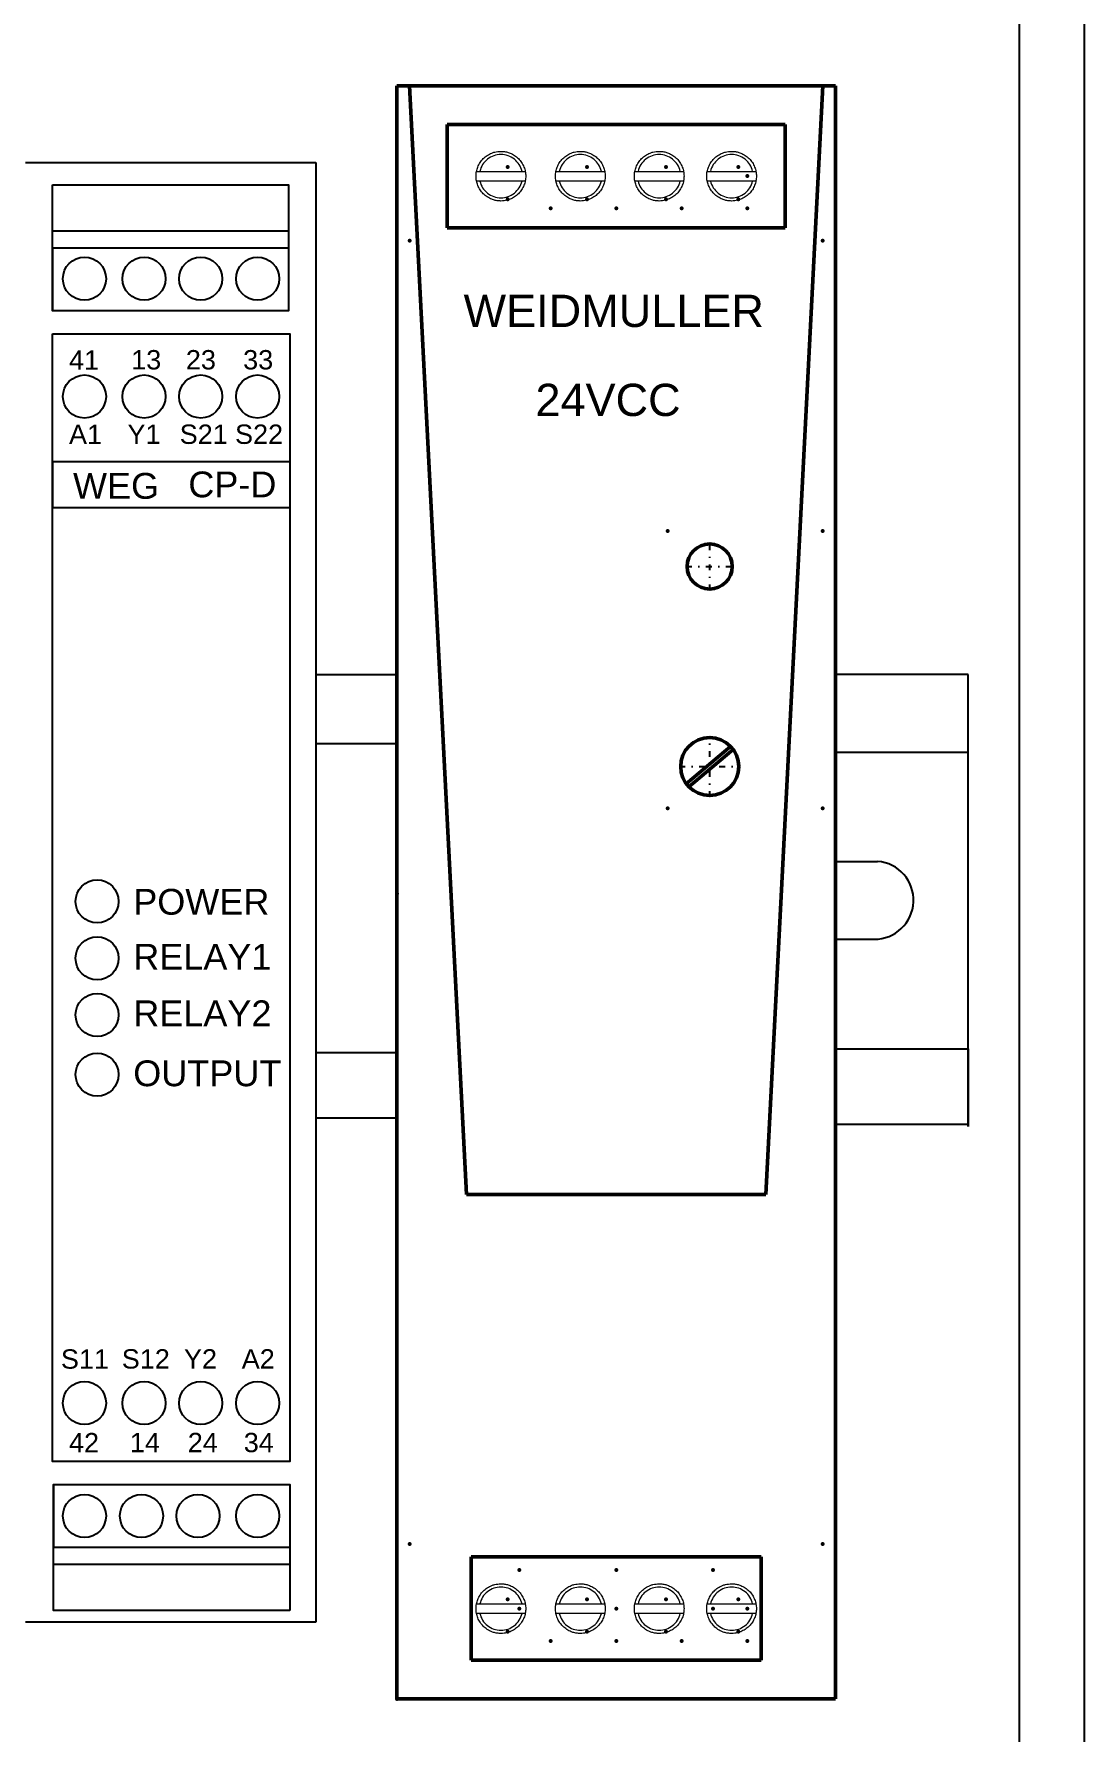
# Model space of a CAD drawing. Header units: millimetres. Extents: x -72 to 2978, y -1067 to 2817.
# Drawn here: x 2113.8 to 2195.2, y 2532.5 to 2664 of the extents above; entities that cross this region are included whole.
import ezdxf

# ---------------------------------------------------------------- set-up
doc = ezdxf.new("R2010")
doc.units = ezdxf.units.MM
doc.linetypes.add('Center', pattern=[1.5, 0.45, -0.5, 0.05, -0.5])
for name, color, linetype, lineweight in [('2d ConnectionPoints', 7, 'Continuous', 50), ('AM_0', 7, 'Continuous', 50), ('AM_7', 7, 'Center', 25)]:
    doc.layers.add(name, color=color, linetype=linetype, lineweight=lineweight)
doc.styles.get("Standard").update_dxf_attribs({"font": 'arial.ttf'})

# ---------------------------------------------------------------- blocks, each defined once
blk = doc.blocks.new('4_1469470000_PART5_0_in_1469470000_0')
at = {"layer": 'AM_0'}
for p, q in [((25.87, 73.81), (22.43, 70.92)), ((26.07, 73.58), (22.63, 70.69))]:
    blk.add_line(p, q, dxfattribs=at)
blk = doc.blocks.new('5_1469470000_PART4_0_in_1469470000_0')
at = {"layer": 'AM_0'}
for p, q in [((0, 125), (0, 0)), ((0.97, 125), (0, 125)), ((0.97, 125), (5.4, 39.1)), ((28.6, 39.1), (33.03, 125)), ((34, 125), (33.03, 125)), ((34, 0), (34, 125)), ((5.4, 39.1), (28.6, 39.1)), ((28.25, 11), (5.75, 11)), ((5.75, 11), (5.75, 3)), ((28.25, 11), (28.25, 3)), ((28.25, 3), (5.75, 3)), ((0, 0), (34, 0))]:
    blk.add_line(p, q, dxfattribs=at)
blk = doc.blocks.new('6_1469470000_PART3_0_in_1469470000_0')
at = {"layer": 'AM_0'}
for p, q in [((33.03, 125), (0.97, 125)), ((5.4, 39.1), (0.97, 125)), ((33.03, 125), (28.6, 39.1)), ((30.1, 122), (3.9, 122)), ((3.9, 122), (3.9, 114)), ((30.1, 122), (30.1, 114)), ((30.1, 114), (3.9, 114)), ((5.4, 39.1), (28.6, 39.1))]:
    blk.add_line(p, q, dxfattribs=at)
for centre, radius in [((24.25, 87.75), 1.75), ((24.25, 72.25), 2.25)]:
    blk.add_circle(centre, radius, dxfattribs=at)
at = {"layer": 'AM_7'}
for p, q in [((24.25, 85.91), (24.25, 89.59)), ((22.41, 87.75), (26.09, 87.75)), ((24.25, 69.89), (24.25, 74.61)), ((21.89, 72.25), (26.61, 72.25))]:
    blk.add_line(p, q, dxfattribs=at)
blk = doc.blocks.new('7_1469470000_PART2_0_in_1469470000_0')
at = {"layer": 'AM_0'}
blk.add_circle((24.25, 87.75), 1.75, dxfattribs=at)

msp = doc.modelspace()

# ---------------------------------------------------------------- linework, layer by layer
for p, q in [((2195.24, 2707.91), (2195.24, 2407.91)), ((2113.19, 2654.07), (2135.69, 2654.07)), ((2135.69, 2654.07), (2135.69, 2540.97)), ((2115.26, 2647.47), (2115.26, 2648.79)), ((2115.26, 2648.79), (2133.56, 2648.79)), ((2115.26, 2647.47), (2133.56, 2647.47)), ((2115.26, 2647.47), (2115.26, 2642.58)), ((2115.26, 2630.91), (2133.67, 2630.91)), ((2115.26, 2630.91), (2115.26, 2627.33)), ((2115.26, 2627.33), (2133.67, 2627.33)), ((2135.69, 2620.12), (2135.69, 2614.12)), ((2186.25, 2608.39), (2186.25, 2614.39)), ((2115.36, 2551.65), (2115.36, 2546.76)), ((2133.66, 2546.76), (2115.36, 2546.76)), ((2133.66, 2546.76), (2133.66, 2545.44)), ((2133.66, 2545.44), (2115.36, 2545.44)), ((2135.69, 2540.97), (2113.19, 2540.97))]:
    msp.add_line(p, q)
at = {"color": 30, "true_color": 0xf8991e}
msp.add_line((2190.21, 2700.16), (2190.21, 2413.75), dxfattribs=at)
at = {"color": 7, "linetype": 'Continuous', "lineweight": 15}
for p, q in [((2148.4, 2653.39), (2151.67, 2653.39)), ((2151.67, 2652.64), (2148.4, 2652.64)), ((2154.56, 2653.39), (2157.82, 2653.39)), ((2157.82, 2652.64), (2154.56, 2652.64)), ((2160.67, 2653.39), (2163.94, 2653.39)), ((2163.94, 2652.64), (2160.67, 2652.64)), ((2166.28, 2653.39), (2169.55, 2653.39)), ((2169.55, 2652.64), (2166.28, 2652.64)), ((2148.4, 2542.39), (2151.67, 2542.39)), ((2154.56, 2542.39), (2157.82, 2542.39)), ((2160.67, 2542.39), (2163.94, 2542.39)), ((2166.28, 2542.39), (2169.55, 2542.39)), ((2151.67, 2541.64), (2148.4, 2541.64)), ((2157.82, 2541.64), (2154.56, 2541.64)), ((2163.94, 2541.64), (2160.67, 2541.64)), ((2169.55, 2541.64), (2166.28, 2541.64))]:
    msp.add_line(p, q, dxfattribs=at)
at = {"color": 6, "linetype": 'ByBlock'}
for p, q in [((2135.69, 2614.39), (2141.97, 2614.39)), ((2186.25, 2614.39), (2175.97, 2614.39)), ((2186.25, 2579.39), (2186.25, 2614.39)), ((2135.69, 2609.05), (2141.97, 2609.05)), ((2175.97, 2608.39), (2186.25, 2608.39)), ((2175.97, 2599.92), (2178.75, 2599.92)), ((2177.36, 2599.92), (2179.24, 2599.92)), ((2175.97, 2593.89), (2179.03, 2593.89)), ((2135.69, 2585.12), (2141.97, 2585.12)), ((2175.97, 2585.39), (2186.25, 2585.39)), ((2135.69, 2580.05), (2141.97, 2580.05)), ((2186.25, 2579.52), (2175.97, 2579.52))]:
    msp.add_line(p, q, dxfattribs=at)
at = {"color": 6}
for p, q in [((2186.25, 2608.39), (2186.25, 2614.39)), ((2186.25, 2585.39), (2186.25, 2579.39))]:
    msp.add_line(p, q, dxfattribs=at)
for points in [[(2115.26, 2652.35), (2133.56, 2652.35), (2133.56, 2642.58), (2115.26, 2642.58)], [(2115.26, 2640.81), (2133.66, 2640.81), (2133.66, 2553.41), (2115.26, 2553.41)], [(2133.66, 2541.88), (2115.36, 2541.88), (2115.36, 2551.65), (2133.66, 2551.65)]]:
    msp.add_lwpolyline(points, close=True)
for centre in [(2117.75, 2645.07), (2122.37, 2645.07), (2126.76, 2645.07), (2131.17, 2645.07), (2117.75, 2635.94), (2122.37, 2635.94), (2126.76, 2635.94), (2131.17, 2635.94), (2118.73, 2596.82), (2118.73, 2592.41), (2118.73, 2588.02), (2118.73, 2583.4), (2117.75, 2557.95), (2122.37, 2557.95), (2126.76, 2557.95), (2131.17, 2557.95), (2117.75, 2549.2), (2122.17, 2549.2), (2126.55, 2549.2), (2131.17, 2549.2)]:
    msp.add_circle(centre, 1.67)
at = {"color": 6, "linetype": 'ByBlock'}
msp.add_arc((2179, 2596.91), 3.02, 269.4277, 85.4019, dxfattribs=at)
at = {"color": 7, "linetype": 'Continuous', "lineweight": 15}
for points, knots in [([(2150.03, 2651.09), (2149.99, 2651.09), (2149.89, 2651.1), (2149.74, 2651.11), (2149.6, 2651.14), (2149.46, 2651.18), (2149.25, 2651.25), (2148.97, 2651.4), (2148.66, 2651.65), (2148.41, 2651.95), (2148.24, 2652.29), (2148.13, 2652.65), (2148.1, 2653.02), (2148.13, 2653.38), (2148.24, 2653.74), (2148.41, 2654.08), (2148.66, 2654.39), (2148.97, 2654.64), (2149.28, 2654.8), (2149.55, 2654.89), (2149.79, 2654.93), (2149.95, 2654.94), (2150.03, 2654.94)], [0, 0, 0, 0, 0.024176, 0.048139, 0.072026, 0.095974, 0.120121, 0.185059, 0.250086, 0.315023, 0.38005, 0.439993, 0.500024, 0.559968, 0.619999, 0.684937, 0.749963, 0.814901, 0.879927, 0.92, 0.95981, 1, 1, 1, 1]), ([(2150.03, 2654.69), (2149.65, 2654.69), (2149.29, 2654.56), (2148.69, 2654.09), (2148.49, 2653.76), (2148.4, 2653.39)], [0, 0, 0, 0, 0.5, 0.5, 1, 1, 1, 1]), ([(2150.03, 2654.94), (2150.08, 2654.94), (2150.18, 2654.94), (2150.32, 2654.92), (2150.47, 2654.9), (2150.61, 2654.86), (2150.82, 2654.78), (2151.1, 2654.64), (2151.4, 2654.39), (2151.65, 2654.08), (2151.83, 2653.74), (2151.94, 2653.38), (2151.97, 2653.02), (2151.94, 2652.65), (2151.83, 2652.3), (2151.65, 2651.95), (2151.4, 2651.65), (2151.1, 2651.4), (2150.79, 2651.24), (2150.51, 2651.15), (2150.28, 2651.1), (2150.11, 2651.1), (2150.03, 2651.09)], [0, 0, 0, 0, 0.024176, 0.048139, 0.072026, 0.095974, 0.120121, 0.185059, 0.250086, 0.315023, 0.38005, 0.439993, 0.500024, 0.559968, 0.619999, 0.684937, 0.749963, 0.814901, 0.879927, 0.92, 0.95981, 1, 1, 1, 1]), ([(2151.67, 2653.39), (2151.58, 2653.76), (2151.37, 2654.09), (2150.78, 2654.56), (2150.41, 2654.69), (2150.03, 2654.69)], [0, 0, 0, 0, 0.5, 0.5, 1, 1, 1, 1]), ([(2156.19, 2651.09), (2156.14, 2651.09), (2156.05, 2651.1), (2155.9, 2651.11), (2155.76, 2651.14), (2155.62, 2651.18), (2155.41, 2651.25), (2155.13, 2651.4), (2154.82, 2651.65), (2154.57, 2651.95), (2154.39, 2652.29), (2154.29, 2652.65), (2154.26, 2653.02), (2154.29, 2653.38), (2154.39, 2653.74), (2154.57, 2654.08), (2154.82, 2654.39), (2155.13, 2654.64), (2155.43, 2654.8), (2155.71, 2654.89), (2155.95, 2654.93), (2156.11, 2654.94), (2156.19, 2654.94)], [0, 0, 0, 0, 0.024176, 0.048139, 0.072026, 0.095974, 0.120121, 0.185059, 0.250086, 0.315023, 0.38005, 0.439993, 0.500024, 0.559968, 0.619999, 0.684937, 0.749963, 0.814901, 0.879927, 0.92, 0.95981, 1, 1, 1, 1]), ([(2156.19, 2654.69), (2155.81, 2654.69), (2155.45, 2654.56), (2154.85, 2654.09), (2154.64, 2653.76), (2154.56, 2653.39)], [0, 0, 0, 0, 0.5, 0.5, 1, 1, 1, 1]), ([(2156.19, 2654.94), (2156.24, 2654.94), (2156.34, 2654.94), (2156.48, 2654.92), (2156.62, 2654.9), (2156.76, 2654.86), (2156.98, 2654.78), (2157.26, 2654.64), (2157.56, 2654.39), (2157.81, 2654.08), (2157.99, 2653.74), (2158.09, 2653.38), (2158.13, 2653.02), (2158.09, 2652.65), (2157.99, 2652.3), (2157.81, 2651.95), (2157.56, 2651.65), (2157.26, 2651.4), (2156.95, 2651.24), (2156.67, 2651.15), (2156.43, 2651.1), (2156.27, 2651.1), (2156.19, 2651.09)], [0, 0, 0, 0, 0.024176, 0.048139, 0.072026, 0.095974, 0.120121, 0.185059, 0.250086, 0.315023, 0.38005, 0.439993, 0.500024, 0.559968, 0.619999, 0.684937, 0.749963, 0.814901, 0.879927, 0.92, 0.95981, 1, 1, 1, 1]), ([(2157.82, 2653.39), (2157.74, 2653.76), (2157.53, 2654.09), (2156.94, 2654.56), (2156.57, 2654.69), (2156.19, 2654.69)], [0, 0, 0, 0, 0.5, 0.5, 1, 1, 1, 1]), ([(2162.3, 2651.09), (2162.26, 2651.09), (2162.16, 2651.1), (2162.01, 2651.11), (2161.87, 2651.14), (2161.73, 2651.18), (2161.52, 2651.25), (2161.24, 2651.4), (2160.93, 2651.65), (2160.68, 2651.95), (2160.51, 2652.29), (2160.4, 2652.65), (2160.37, 2653.02), (2160.4, 2653.38), (2160.51, 2653.74), (2160.68, 2654.08), (2160.93, 2654.39), (2161.24, 2654.64), (2161.55, 2654.8), (2161.82, 2654.89), (2162.06, 2654.93), (2162.22, 2654.94), (2162.3, 2654.94)], [0, 0, 0, 0, 0.024176, 0.048139, 0.072026, 0.095974, 0.120121, 0.185059, 0.250086, 0.315023, 0.38005, 0.439993, 0.500024, 0.559968, 0.619999, 0.684937, 0.749963, 0.814901, 0.879927, 0.92, 0.95981, 1, 1, 1, 1]), ([(2162.3, 2654.69), (2161.93, 2654.69), (2161.56, 2654.56), (2160.96, 2654.09), (2160.76, 2653.76), (2160.67, 2653.39)], [0, 0, 0, 0, 0.5, 0.5, 1, 1, 1, 1]), ([(2162.3, 2654.94), (2162.35, 2654.94), (2162.45, 2654.94), (2162.59, 2654.92), (2162.74, 2654.9), (2162.88, 2654.86), (2163.09, 2654.78), (2163.37, 2654.64), (2163.68, 2654.39), (2163.93, 2654.08), (2164.1, 2653.74), (2164.21, 2653.38), (2164.24, 2653.02), (2164.21, 2652.65), (2164.1, 2652.3), (2163.93, 2651.95), (2163.68, 2651.65), (2163.37, 2651.4), (2163.06, 2651.24), (2162.79, 2651.15), (2162.55, 2651.1), (2162.39, 2651.1), (2162.3, 2651.09)], [0, 0, 0, 0, 0.024176, 0.048139, 0.072026, 0.095974, 0.120121, 0.185059, 0.250086, 0.315023, 0.38005, 0.439993, 0.500024, 0.559968, 0.619999, 0.684937, 0.749963, 0.814901, 0.879927, 0.92, 0.95981, 1, 1, 1, 1]), ([(2163.94, 2653.39), (2163.85, 2653.76), (2163.64, 2654.09), (2163.05, 2654.56), (2162.68, 2654.69), (2162.3, 2654.69)], [0, 0, 0, 0, 0.5, 0.5, 1, 1, 1, 1]), ([(2167.92, 2651.09), (2167.87, 2651.09), (2167.77, 2651.1), (2167.63, 2651.11), (2167.48, 2651.14), (2167.34, 2651.18), (2167.13, 2651.25), (2166.85, 2651.4), (2166.55, 2651.65), (2166.3, 2651.95), (2166.12, 2652.29), (2166.01, 2652.65), (2165.98, 2653.02), (2166.01, 2653.38), (2166.12, 2653.74), (2166.3, 2654.08), (2166.55, 2654.39), (2166.85, 2654.64), (2167.16, 2654.8), (2167.44, 2654.89), (2167.67, 2654.93), (2167.84, 2654.94), (2167.92, 2654.94)], [0, 0, 0, 0, 0.024176, 0.048139, 0.072026, 0.095974, 0.120121, 0.185059, 0.250086, 0.315023, 0.38005, 0.439993, 0.500024, 0.559968, 0.619999, 0.684937, 0.749963, 0.814901, 0.879927, 0.92, 0.95981, 1, 1, 1, 1]), ([(2167.92, 2654.69), (2167.54, 2654.69), (2167.17, 2654.56), (2166.58, 2654.09), (2166.37, 2653.76), (2166.28, 2653.39)], [0, 0, 0, 0, 0.5, 0.5, 1, 1, 1, 1]), ([(2167.92, 2654.94), (2167.97, 2654.94), (2168.06, 2654.94), (2168.21, 2654.92), (2168.35, 2654.9), (2168.49, 2654.86), (2168.7, 2654.78), (2168.98, 2654.64), (2169.29, 2654.39), (2169.54, 2654.08), (2169.71, 2653.74), (2169.82, 2653.38), (2169.85, 2653.02), (2169.82, 2652.65), (2169.71, 2652.3), (2169.54, 2651.95), (2169.29, 2651.65), (2168.98, 2651.4), (2168.67, 2651.24), (2168.4, 2651.15), (2168.16, 2651.1), (2168, 2651.1), (2167.92, 2651.09)], [0, 0, 0, 0, 0.024176, 0.048139, 0.072026, 0.095974, 0.120121, 0.185059, 0.250086, 0.315023, 0.38005, 0.439993, 0.500024, 0.559968, 0.619999, 0.684937, 0.749963, 0.814901, 0.879927, 0.92, 0.95981, 1, 1, 1, 1]), ([(2169.55, 2653.39), (2169.46, 2653.76), (2169.26, 2654.09), (2168.66, 2654.56), (2168.3, 2654.69), (2167.92, 2654.69)], [0, 0, 0, 0, 0.5, 0.5, 1, 1, 1, 1]), ([(2148.4, 2652.64), (2148.49, 2652.27), (2148.69, 2651.94), (2149.29, 2651.47), (2149.65, 2651.34), (2150.03, 2651.34)], [0, 0, 0, 0, 0.5, 0.5, 1, 1, 1, 1]), ([(2150.03, 2651.34), (2150.41, 2651.34), (2150.78, 2651.47), (2151.37, 2651.94), (2151.58, 2652.27), (2151.67, 2652.64)], [0, 0, 0, 0, 0.5, 0.5, 1, 1, 1, 1]), ([(2154.56, 2652.64), (2154.64, 2652.27), (2154.85, 2651.94), (2155.45, 2651.47), (2155.81, 2651.34), (2156.19, 2651.34)], [0, 0, 0, 0, 0.5, 0.5, 1, 1, 1, 1]), ([(2156.19, 2651.34), (2156.57, 2651.34), (2156.94, 2651.47), (2157.53, 2651.94), (2157.74, 2652.27), (2157.82, 2652.64)], [0, 0, 0, 0, 0.5, 0.5, 1, 1, 1, 1]), ([(2160.67, 2652.64), (2160.76, 2652.27), (2160.96, 2651.94), (2161.56, 2651.47), (2161.93, 2651.34), (2162.3, 2651.34)], [0, 0, 0, 0, 0.5, 0.5, 1, 1, 1, 1]), ([(2162.3, 2651.34), (2162.68, 2651.34), (2163.05, 2651.47), (2163.64, 2651.94), (2163.85, 2652.27), (2163.94, 2652.64)], [0, 0, 0, 0, 0.5, 0.5, 1, 1, 1, 1]), ([(2166.28, 2652.64), (2166.37, 2652.27), (2166.58, 2651.94), (2167.17, 2651.47), (2167.54, 2651.34), (2167.92, 2651.34)], [0, 0, 0, 0, 0.5, 0.5, 1, 1, 1, 1]), ([(2167.92, 2651.34), (2168.3, 2651.34), (2168.66, 2651.47), (2169.26, 2651.94), (2169.46, 2652.27), (2169.55, 2652.64)], [0, 0, 0, 0, 0.5, 0.5, 1, 1, 1, 1]), ([(2150.03, 2540.09), (2149.99, 2540.09), (2149.89, 2540.1), (2149.74, 2540.11), (2149.6, 2540.14), (2149.46, 2540.18), (2149.25, 2540.25), (2148.97, 2540.4), (2148.66, 2540.65), (2148.41, 2540.95), (2148.24, 2541.29), (2148.13, 2541.65), (2148.1, 2542.02), (2148.13, 2542.38), (2148.24, 2542.74), (2148.41, 2543.08), (2148.66, 2543.39), (2148.97, 2543.64), (2149.28, 2543.8), (2149.55, 2543.89), (2149.79, 2543.93), (2149.95, 2543.94), (2150.03, 2543.94)], [0, 0, 0, 0, 0.024176, 0.048139, 0.072026, 0.095974, 0.120121, 0.185059, 0.250086, 0.315023, 0.38005, 0.439993, 0.500024, 0.559968, 0.619999, 0.684937, 0.749963, 0.814901, 0.879927, 0.92, 0.95981, 1, 1, 1, 1]), ([(2150.03, 2543.69), (2149.65, 2543.69), (2149.29, 2543.56), (2148.69, 2543.09), (2148.49, 2542.76), (2148.4, 2542.39)], [0, 0, 0, 0, 0.5, 0.5, 1, 1, 1, 1]), ([(2150.03, 2543.94), (2150.08, 2543.94), (2150.18, 2543.94), (2150.32, 2543.92), (2150.47, 2543.9), (2150.61, 2543.86), (2150.82, 2543.78), (2151.1, 2543.64), (2151.4, 2543.39), (2151.65, 2543.08), (2151.83, 2542.74), (2151.94, 2542.38), (2151.97, 2542.02), (2151.94, 2541.65), (2151.83, 2541.3), (2151.65, 2540.95), (2151.4, 2540.65), (2151.1, 2540.4), (2150.79, 2540.24), (2150.51, 2540.15), (2150.28, 2540.1), (2150.11, 2540.1), (2150.03, 2540.09)], [0, 0, 0, 0, 0.024176, 0.048139, 0.072026, 0.095974, 0.120121, 0.185059, 0.250086, 0.315023, 0.38005, 0.439993, 0.500024, 0.559968, 0.619999, 0.684937, 0.749963, 0.814901, 0.879927, 0.92, 0.95981, 1, 1, 1, 1]), ([(2151.67, 2542.39), (2151.58, 2542.76), (2151.37, 2543.09), (2150.78, 2543.56), (2150.41, 2543.69), (2150.03, 2543.69)], [0, 0, 0, 0, 0.5, 0.5, 1, 1, 1, 1]), ([(2156.19, 2540.09), (2156.14, 2540.09), (2156.05, 2540.1), (2155.9, 2540.11), (2155.76, 2540.14), (2155.62, 2540.18), (2155.41, 2540.25), (2155.13, 2540.4), (2154.82, 2540.65), (2154.57, 2540.95), (2154.39, 2541.29), (2154.29, 2541.65), (2154.26, 2542.02), (2154.29, 2542.38), (2154.39, 2542.74), (2154.57, 2543.08), (2154.82, 2543.39), (2155.13, 2543.64), (2155.43, 2543.8), (2155.71, 2543.89), (2155.95, 2543.93), (2156.11, 2543.94), (2156.19, 2543.94)], [0, 0, 0, 0, 0.024176, 0.048139, 0.072026, 0.095974, 0.120121, 0.185059, 0.250086, 0.315023, 0.38005, 0.439993, 0.500024, 0.559968, 0.619999, 0.684937, 0.749963, 0.814901, 0.879927, 0.92, 0.95981, 1, 1, 1, 1]), ([(2156.19, 2543.69), (2155.81, 2543.69), (2155.45, 2543.56), (2154.85, 2543.09), (2154.64, 2542.76), (2154.56, 2542.39)], [0, 0, 0, 0, 0.5, 0.5, 1, 1, 1, 1]), ([(2156.19, 2543.94), (2156.24, 2543.94), (2156.34, 2543.94), (2156.48, 2543.92), (2156.62, 2543.9), (2156.76, 2543.86), (2156.98, 2543.78), (2157.26, 2543.64), (2157.56, 2543.39), (2157.81, 2543.08), (2157.99, 2542.74), (2158.09, 2542.38), (2158.13, 2542.02), (2158.09, 2541.65), (2157.99, 2541.3), (2157.81, 2540.95), (2157.56, 2540.65), (2157.26, 2540.4), (2156.95, 2540.24), (2156.67, 2540.15), (2156.43, 2540.1), (2156.27, 2540.1), (2156.19, 2540.09)], [0, 0, 0, 0, 0.024176, 0.048139, 0.072026, 0.095974, 0.120121, 0.185059, 0.250086, 0.315023, 0.38005, 0.439993, 0.500024, 0.559968, 0.619999, 0.684937, 0.749963, 0.814901, 0.879927, 0.92, 0.95981, 1, 1, 1, 1]), ([(2157.82, 2542.39), (2157.74, 2542.76), (2157.53, 2543.09), (2156.94, 2543.56), (2156.57, 2543.69), (2156.19, 2543.69)], [0, 0, 0, 0, 0.5, 0.5, 1, 1, 1, 1]), ([(2162.3, 2540.09), (2162.26, 2540.09), (2162.16, 2540.1), (2162.01, 2540.11), (2161.87, 2540.14), (2161.73, 2540.18), (2161.52, 2540.25), (2161.24, 2540.4), (2160.93, 2540.65), (2160.68, 2540.95), (2160.51, 2541.29), (2160.4, 2541.65), (2160.37, 2542.02), (2160.4, 2542.38), (2160.51, 2542.74), (2160.68, 2543.08), (2160.93, 2543.39), (2161.24, 2543.64), (2161.55, 2543.8), (2161.82, 2543.89), (2162.06, 2543.93), (2162.22, 2543.94), (2162.3, 2543.94)], [0, 0, 0, 0, 0.024176, 0.048139, 0.072026, 0.095974, 0.120121, 0.185059, 0.250086, 0.315023, 0.38005, 0.439993, 0.500024, 0.559968, 0.619999, 0.684937, 0.749963, 0.814901, 0.879927, 0.92, 0.95981, 1, 1, 1, 1]), ([(2162.3, 2543.69), (2161.93, 2543.69), (2161.56, 2543.56), (2160.96, 2543.09), (2160.76, 2542.76), (2160.67, 2542.39)], [0, 0, 0, 0, 0.5, 0.5, 1, 1, 1, 1]), ([(2162.3, 2543.94), (2162.35, 2543.94), (2162.45, 2543.94), (2162.59, 2543.92), (2162.74, 2543.9), (2162.88, 2543.86), (2163.09, 2543.78), (2163.37, 2543.64), (2163.68, 2543.39), (2163.93, 2543.08), (2164.1, 2542.74), (2164.21, 2542.38), (2164.24, 2542.02), (2164.21, 2541.65), (2164.1, 2541.3), (2163.93, 2540.95), (2163.68, 2540.65), (2163.37, 2540.4), (2163.06, 2540.24), (2162.79, 2540.15), (2162.55, 2540.1), (2162.39, 2540.1), (2162.3, 2540.09)], [0, 0, 0, 0, 0.024176, 0.048139, 0.072026, 0.095974, 0.120121, 0.185059, 0.250086, 0.315023, 0.38005, 0.439993, 0.500024, 0.559968, 0.619999, 0.684937, 0.749963, 0.814901, 0.879927, 0.92, 0.95981, 1, 1, 1, 1]), ([(2163.94, 2542.39), (2163.85, 2542.76), (2163.64, 2543.09), (2163.05, 2543.56), (2162.68, 2543.69), (2162.3, 2543.69)], [0, 0, 0, 0, 0.5, 0.5, 1, 1, 1, 1]), ([(2167.92, 2540.09), (2167.87, 2540.09), (2167.77, 2540.1), (2167.63, 2540.11), (2167.48, 2540.14), (2167.34, 2540.18), (2167.13, 2540.25), (2166.85, 2540.4), (2166.55, 2540.65), (2166.3, 2540.95), (2166.12, 2541.29), (2166.01, 2541.65), (2165.98, 2542.02), (2166.01, 2542.38), (2166.12, 2542.74), (2166.3, 2543.08), (2166.55, 2543.39), (2166.85, 2543.64), (2167.16, 2543.8), (2167.44, 2543.89), (2167.67, 2543.93), (2167.84, 2543.94), (2167.92, 2543.94)], [0, 0, 0, 0, 0.024176, 0.048139, 0.072026, 0.095974, 0.120121, 0.185059, 0.250086, 0.315023, 0.38005, 0.439993, 0.500024, 0.559968, 0.619999, 0.684937, 0.749963, 0.814901, 0.879927, 0.92, 0.95981, 1, 1, 1, 1]), ([(2167.92, 2543.69), (2167.54, 2543.69), (2167.17, 2543.56), (2166.58, 2543.09), (2166.37, 2542.76), (2166.28, 2542.39)], [0, 0, 0, 0, 0.5, 0.5, 1, 1, 1, 1]), ([(2167.92, 2543.94), (2167.97, 2543.94), (2168.06, 2543.94), (2168.21, 2543.92), (2168.35, 2543.9), (2168.49, 2543.86), (2168.7, 2543.78), (2168.98, 2543.64), (2169.29, 2543.39), (2169.54, 2543.08), (2169.71, 2542.74), (2169.82, 2542.38), (2169.85, 2542.02), (2169.82, 2541.65), (2169.71, 2541.3), (2169.54, 2540.95), (2169.29, 2540.65), (2168.98, 2540.4), (2168.67, 2540.24), (2168.4, 2540.15), (2168.16, 2540.1), (2168, 2540.1), (2167.92, 2540.09)], [0, 0, 0, 0, 0.024176, 0.048139, 0.072026, 0.095974, 0.120121, 0.185059, 0.250086, 0.315023, 0.38005, 0.439993, 0.500024, 0.559968, 0.619999, 0.684937, 0.749963, 0.814901, 0.879927, 0.92, 0.95981, 1, 1, 1, 1]), ([(2169.55, 2542.39), (2169.46, 2542.76), (2169.26, 2543.09), (2168.66, 2543.56), (2168.3, 2543.69), (2167.92, 2543.69)], [0, 0, 0, 0, 0.5, 0.5, 1, 1, 1, 1]), ([(2148.4, 2541.64), (2148.49, 2541.27), (2148.69, 2540.94), (2149.29, 2540.47), (2149.65, 2540.34), (2150.03, 2540.34)], [0, 0, 0, 0, 0.5, 0.5, 1, 1, 1, 1]), ([(2150.03, 2540.34), (2150.41, 2540.34), (2150.78, 2540.47), (2151.37, 2540.94), (2151.58, 2541.27), (2151.67, 2541.64)], [0, 0, 0, 0, 0.5, 0.5, 1, 1, 1, 1]), ([(2154.56, 2541.64), (2154.64, 2541.27), (2154.85, 2540.94), (2155.45, 2540.47), (2155.81, 2540.34), (2156.19, 2540.34)], [0, 0, 0, 0, 0.5, 0.5, 1, 1, 1, 1]), ([(2156.19, 2540.34), (2156.57, 2540.34), (2156.94, 2540.47), (2157.53, 2540.94), (2157.74, 2541.27), (2157.82, 2541.64)], [0, 0, 0, 0, 0.5, 0.5, 1, 1, 1, 1]), ([(2160.67, 2541.64), (2160.76, 2541.27), (2160.96, 2540.94), (2161.56, 2540.47), (2161.93, 2540.34), (2162.3, 2540.34)], [0, 0, 0, 0, 0.5, 0.5, 1, 1, 1, 1]), ([(2162.3, 2540.34), (2162.68, 2540.34), (2163.05, 2540.47), (2163.64, 2540.94), (2163.85, 2541.27), (2163.94, 2541.64)], [0, 0, 0, 0, 0.5, 0.5, 1, 1, 1, 1]), ([(2166.28, 2541.64), (2166.37, 2541.27), (2166.58, 2540.94), (2167.17, 2540.47), (2167.54, 2540.34), (2167.92, 2540.34)], [0, 0, 0, 0, 0.5, 0.5, 1, 1, 1, 1]), ([(2167.92, 2540.34), (2168.3, 2540.34), (2168.66, 2540.47), (2169.26, 2540.94), (2169.46, 2541.27), (2169.55, 2541.64)], [0, 0, 0, 0, 0.5, 0.5, 1, 1, 1, 1])]:
    msp.add_open_spline(points, degree=3, knots=knots, dxfattribs=at)
for points in [[(2148.15, 2653.39), (2148.2, 2653.39), (2148.3, 2653.39), (2148.4, 2653.39)], [(2148.4, 2652.64), (2148.3, 2652.64), (2148.2, 2652.64), (2148.15, 2652.64)], [(2151.67, 2653.39), (2151.77, 2653.39), (2151.87, 2653.39), (2151.92, 2653.39)], [(2151.92, 2652.64), (2151.87, 2652.64), (2151.77, 2652.64), (2151.67, 2652.64)], [(2154.3, 2653.39), (2154.36, 2653.39), (2154.46, 2653.39), (2154.56, 2653.39)], [(2154.56, 2652.64), (2154.46, 2652.64), (2154.36, 2652.64), (2154.3, 2652.64)], [(2157.82, 2653.39), (2157.93, 2653.39), (2158.02, 2653.39), (2158.08, 2653.39)], [(2158.08, 2652.64), (2158.02, 2652.64), (2157.93, 2652.64), (2157.82, 2652.64)], [(2160.42, 2653.39), (2160.47, 2653.39), (2160.57, 2653.39), (2160.67, 2653.39)], [(2160.67, 2652.64), (2160.57, 2652.64), (2160.47, 2652.64), (2160.42, 2652.64)], [(2163.94, 2653.39), (2164.04, 2653.39), (2164.14, 2653.39), (2164.19, 2653.39)], [(2164.19, 2652.64), (2164.14, 2652.64), (2164.04, 2652.64), (2163.94, 2652.64)], [(2166.03, 2653.39), (2166.09, 2653.39), (2166.18, 2653.39), (2166.28, 2653.39)], [(2166.28, 2652.64), (2166.18, 2652.64), (2166.09, 2652.64), (2166.03, 2652.64)], [(2169.55, 2653.39), (2169.65, 2653.39), (2169.75, 2653.39), (2169.8, 2653.39)], [(2169.8, 2652.64), (2169.75, 2652.64), (2169.65, 2652.64), (2169.55, 2652.64)], [(2148.15, 2542.39), (2148.2, 2542.39), (2148.3, 2542.39), (2148.4, 2542.39)], [(2151.67, 2542.39), (2151.77, 2542.39), (2151.87, 2542.39), (2151.92, 2542.39)], [(2154.3, 2542.39), (2154.36, 2542.39), (2154.46, 2542.39), (2154.56, 2542.39)], [(2157.82, 2542.39), (2157.93, 2542.39), (2158.02, 2542.39), (2158.08, 2542.39)], [(2160.42, 2542.39), (2160.47, 2542.39), (2160.57, 2542.39), (2160.67, 2542.39)], [(2163.94, 2542.39), (2164.04, 2542.39), (2164.14, 2542.39), (2164.19, 2542.39)], [(2166.03, 2542.39), (2166.09, 2542.39), (2166.18, 2542.39), (2166.28, 2542.39)], [(2169.55, 2542.39), (2169.65, 2542.39), (2169.75, 2542.39), (2169.8, 2542.39)], [(2148.4, 2541.64), (2148.3, 2541.64), (2148.2, 2541.64), (2148.15, 2541.64)], [(2151.92, 2541.64), (2151.87, 2541.64), (2151.77, 2541.64), (2151.67, 2541.64)], [(2154.56, 2541.64), (2154.46, 2541.64), (2154.36, 2541.64), (2154.3, 2541.64)], [(2158.08, 2541.64), (2158.02, 2541.64), (2157.93, 2541.64), (2157.82, 2541.64)], [(2160.67, 2541.64), (2160.57, 2541.64), (2160.47, 2541.64), (2160.42, 2541.64)], [(2164.19, 2541.64), (2164.14, 2541.64), (2164.04, 2541.64), (2163.94, 2541.64)], [(2166.28, 2541.64), (2166.18, 2541.64), (2166.09, 2541.64), (2166.03, 2541.64)], [(2169.8, 2541.64), (2169.75, 2541.64), (2169.65, 2541.64), (2169.55, 2541.64)]]:
    msp.add_open_spline(points, degree=3, dxfattribs=at)
at = {"layer": '2d ConnectionPoints'}
for p in [(2150.55, 2653.73), (2150.55, 2653.73), (2156.71, 2653.73), (2156.71, 2653.73), (2162.82, 2653.73), (2162.82, 2653.73), (2168.44, 2653.73), (2168.44, 2653.73), (2169.13, 2653.02), (2169.13, 2653.02), (2150.55, 2651.23), (2153.89, 2650.52), (2156.71, 2651.23), (2158.97, 2650.52), (2162.82, 2651.23), (2164.05, 2650.52), (2168.44, 2651.23), (2169.13, 2650.52), (2142.97, 2648.02), (2142.97, 2648.02), (2174.97, 2648.02), (2174.97, 2648.02), (2162.97, 2625.52), (2162.97, 2625.52), (2174.97, 2625.52), (2174.97, 2625.52), (2162.97, 2604.02), (2162.97, 2604.02), (2174.97, 2604.02), (2174.97, 2604.02), (2141.97, 2597.42), (2142.97, 2547.02), (2142.97, 2547.02), (2174.97, 2547.02), (2174.97, 2547.02), (2151.47, 2545.02), (2158.97, 2545.02), (2166.47, 2545.02), (2150.55, 2542.73), (2150.55, 2542.73), (2156.71, 2542.73), (2156.71, 2542.73), (2162.82, 2542.73), (2162.82, 2542.73), (2168.44, 2542.73), (2168.44, 2542.73), (2151.47, 2542.02), (2151.47, 2542.02), (2158.97, 2542.02), (2158.97, 2542.02), (2166.47, 2542.02), (2166.47, 2542.02), (2169.13, 2542.02), (2169.13, 2542.02), (2150.55, 2540.23), (2153.89, 2539.52), (2156.71, 2540.23), (2158.97, 2539.52), (2162.82, 2540.23), (2164.05, 2539.52), (2168.44, 2540.23), (2169.13, 2539.52), (2141.97, 2535.02)]:
    msp.add_point(p, dxfattribs=at)

# ---------------------------------------------------------------- block references
for name in ['5_1469470000_PART4_0_in_1469470000_0', '6_1469470000_PART3_0_in_1469470000_0', '7_1469470000_PART2_0_in_1469470000_0', '4_1469470000_PART5_0_in_1469470000_0']:
    msp.add_blockref(name, (2141.97, 2535.02))

# ---------------------------------------------------------------- texts
at = {"attachment_point": 1}
for s, width, heights, insert, char_height in [('WEIDMULLER', 26.033, [0], (2147.14, 2643.83), 2.5), ('41', 2.2548, [0], (2116.55, 2639.52), 1.5), ('13', 2.2548, [0], (2121.37, 2639.54), 1.5), ('23', 2.2548, [0], (2125.61, 2639.54), 1.5), ('33', 2.2548, [0], (2130.05, 2639.54), 1.5), ('24VCC', 26.033, [0], (2152.71, 2636.93), 2.5), ('A1', 2.2548, [0], (2116.55, 2633.76), 1.5), ('Y1', 2.2548, [0], (2121.08, 2633.77), 1.5), ('S21', 2.2548, [0], (2125.13, 2633.77), 1.5), ('S22', 2.2548, [0], (2129.42, 2633.77), 1.5), ('WEG', 2.2548, [2.59], (2116.86, 2630.02), 2), ('CP-D', 2.2548, [2.59], (2125.8, 2630.13), 2), ('POWER', 3.8589, [0], (2121.53, 2597.79), 2), ('RELAY1', 3.8589, [0], (2121.53, 2593.53), 2), ('RELAY2', 3.8589, [0], (2121.53, 2589.15), 2), ('OUTPUT', 3.8589, [0], (2121.53, 2584.5), 2), ('S11', 2.2548, [0], (2115.92, 2562.11), 1.5), ('S12', 2.2548, [0], (2120.64, 2562.12), 1.5), ('Y2', 2.2548, [0], (2125.46, 2562.12), 1.5), ('A2', 2.2548, [0], (2129.94, 2562.12), 1.5), ('42', 2.2548, [0], (2116.55, 2555.63), 1.5), ('14', 2.2548, [0], (2121.27, 2555.64), 1.5), ('24', 2.2548, [0], (2125.76, 2555.64), 1.5), ('34', 2.2548, [0], (2130.1, 2555.64), 1.5)]:
    msp.add_mtext_dynamic_manual_height_columns(s, width=width, gutter_width=12.5, heights=heights, dxfattribs=dict(at, insert=insert, char_height=char_height))

doc.saveas('drawing.dxf')
